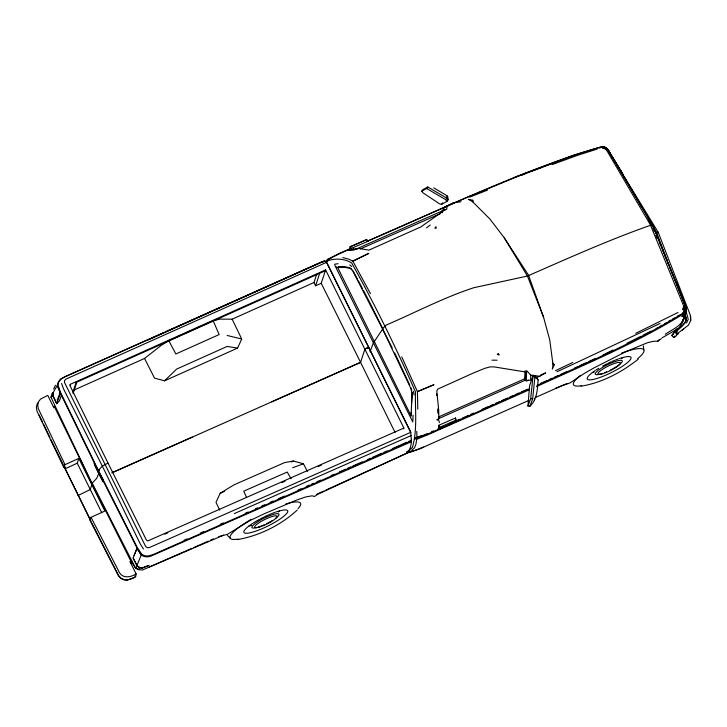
<?xml version="1.0" encoding="UTF-8"?>
<svg xmlns="http://www.w3.org/2000/svg" width="727" height="727" viewBox="0 0 727 727"><rect width="100%" height="100%" fill="white"/><g stroke="black" fill="none" stroke-linecap="round" stroke-linejoin="round"><path stroke-width="1.09" d="M56.461 403.14L52.744 395.579L52.798 392.525L53.007 395.706L56.751 403.703L59.441 400.886L61.495 394.988M367.271 241.173L376.504 237.138C449.777 205.668 521.931 170.391 598.557 147.563C601.82 146.4 605.9 146.481 608.045 149.598L652.682 225.479L685.715 306.549L685.988 308.539L684.852 310.992L684.87 312.973C638.033 342.399 586.662 363.636 536.49 386.6M536.944 385.528C586.834 362.591 638.042 341.426 684.607 312.137L684.152 311.556L685.788 311.065L686.07 309.02L684.889 307.121L685.715 306.549L685.188 309.066L685.788 311.065L684.87 312.973L684.152 311.556L684.852 310.992M530.755 375.168L530.61 380.03L526.303 380.857L526.602 370.606L530.755 375.168L539.816 376.25L545.686 372.887L540.588 374.987M686.243 307.185L685.952 312.419L684.852 314.682L681.826 316.636C685.734 315.509 686.779 310.811 686.243 307.185C684.107 320.761 684.089 317.045 682.598 320.98M686.424 309.593L684.852 314.682M411.146 413.518L412.191 392.589M606.118 149.335L607.072 149.326L605.118 148.599L605.773 148.044L603.937 148.172L604.21 147.236L602.592 148.063L606.118 149.335L650.383 224.888L683.78 306.258L682.526 309.584L684.489 309.448L683.553 310.902M223.634 535.145L142.356 570.05L138.575 569.623L135.322 567.751L130.815 561.09L92.147 483.809L54.77 405.275L50.99 397.196L51.835 393.898L53.044 392.853M413.1 415.253L412.772 421.951L334.938 265.482L334.693 264.183L338.11 263.71M411.582 403.049L412.091 393.561L410.8 388.309L382.438 328.731L352.713 270.935L349.823 267.736L344.053 266.6L338.409 266.545M439.399 422.587L438.599 419.715L437.072 419.833L439.272 418.316L525.276 380.212L524.594 378.831L525.13 370.643M525.276 380.212L525.812 372.024L494.196 366.917L490.089 366.871L484.736 368.371L473.759 372.842L437.718 389.127L436.782 390.881L438.69 409.964L438.863 418.588M433.737 187.884L446.969 195.717L446.796 198.144L445.733 199.68L447.005 201.361L441.525 204.387L439.526 203.814L423.105 192.882L421.669 191.256L422.723 189.72L427.758 186.975L446.796 198.144L448.059 199.834L447.005 201.361M533.091 375.305L530.71 398.669L527.956 406.02L529.901 406.284C537.271 399.432 537.389 389.172 538.116 379.894L535.036 375.568L533.091 375.305L529.583 385.801L527.956 406.02M90.684 520.35L65.148 468.751L65.357 467.052L63.712 467.27L36.968 411.164L36.35 407.374L37.15 403.985L38.258 402.494M78.116 495.478L90.284 489.525L91.847 484.691M453.893 202.642L447.123 206.186L446.732 209.222L442.198 210.903L444.969 206.986L453.893 202.642L460.991 201.752M685.952 312.419L686.079 311.547L685.897 312.619M473.168 202.288L472.804 200.252L468.315 199.352L472.077 201.206L489.871 218.991L504.274 237.838L528.52 275.197L543.587 317.272L549.748 339.982L553.029 364.772L552.347 369.134L554.228 364.781L552.829 363.264M411.427 440.744L410.746 432.32L326.605 262.311L324.742 260.757L65.339 376.541L60.977 379.04L58.742 381.784L58.006 385.065L60.605 392.616L98.345 470.351L137.33 547.64L141.756 554.292L144.891 555.855L148.535 555.973L153.388 554.456L411.427 440.744L410.946 440.144L411.437 441.68L410.646 446.723L409.21 449.958L406.738 452.23L407.175 453.039L317.981 494.151L314.537 496.459L312.083 495.823L305.785 496.923L296.462 500.121L264.119 513.816L250.542 520.287L227.442 534.318L218.754 536.581M529.901 406.284L532.655 398.932L535.036 375.568M70.328 384.301L70.074 385.792L108.005 463.072L146.463 540.152L147.835 540.915L403.885 428.049L325.614 269.89L70.328 384.301L70.037 385.192M528.892 400.386L418.97 449.141L407.629 452.812L412.027 451.512L411.755 450.195L414.517 447.832L415.926 444.288L416.725 439.253L416.326 437.563L421.324 435.664M350.932 248.516L327.668 259.312L326.723 261.093C334.829 258.085 344.153 258.367 351.659 262.929C374.978 304.777 396.215 347.897 415.426 391.78C415.044 410.192 417.534 429.566 412.463 447.378L409.71 449.759L409.983 451.067L406.484 452.158M73.1 392.489L73.5 390.29L144.546 358.447L161.403 345.243L168.791 340.699L213.175 320.798L219.627 319.144L232.149 319.18L314.019 282.503L316.663 274.197M683.089 315.545L684.034 317.372L683.68 315.173L683.562 319.298L683.943 318.162M52.853 394.979C53.08 390.063 57.851 387.009 58.133 382.175L60.486 379.267L64.376 377.059L163.293 332.866M606.127 148.89L604.446 147.726L606.818 148.726L608.644 150.38L608.354 150.852M686.388 310.011L686.124 307.557L686.224 310.738L683.644 305.694M56.751 403.703L60.414 393.171L57.406 385.637L60.414 393.171L98.145 470.878L137.103 548.149L134.077 555.446M137.049 565.124L141.238 555.046L137.103 548.149L133.096 557.963L137.158 565.742L139.457 567.633L142.483 568.023L148.999 565.342L142.347 567.896L139.493 567.533L136.949 565.715L133.214 558.245M325.614 269.89L321.234 283.303L315.654 285.802L319.616 273.343L76.917 382.111L73.054 393.634M683.734 319.28L682.762 321.043L683.798 319.062M102.089 479.675L97.891 471.641L99.317 470.205M101.807 512.808L77.253 463.199L78.816 458.364L65.003 464.68L63.712 467.27M131.796 561.398L131.287 562.971L130.306 562.653M78.816 458.364L104.879 511.017L91.039 517.297L89.748 519.878L118.237 575.366C122.145 581.709 130.242 580.246 135.622 576.784L136.131 573.921L129.942 561.562L131.351 560.935M395.015 432.329L360.574 362.364L364.954 348.96L368.671 347.315L410.746 432.32L149.417 547.54L147.263 547.695L145.627 546.413L64.53 382.547L64.539 380.539L66.039 379.067L326.605 262.311L368.671 347.315L367.989 348.142M403.594 428.939L403.885 428.049M142.347 567.896L139.457 567.633L136.949 565.715M73.854 389.245L76.308 381.911M57.215 400.132L60.023 392.844M675.101 332.53C679.654 327.504 689.923 322.225 684.752 314.273M370.007 351.877L373.315 342.999L382.838 328.813L367.898 298.879M665.26 334.266C671.684 329.64 680.708 326.714 683.58 318.662M95.337 464.453L94.919 465.507L102.934 481.701L103.352 480.647M602.765 146.772L603.11 147.799L604.828 147.163L603.11 147.799L602.61 146.763L597.458 147.999L572.821 155.378L514.071 177.588M137.103 548.149L136.812 549.394L136.794 548.903L138.103 549.776M139.493 567.533L138.812 569.65L135.613 568.187L92.175 483.137L96.627 478.484L98.663 473.704M622.566 173.898L608.145 150.125L604.764 147.336L602.61 146.763L605.773 148.708L606.609 148.453M144.546 358.447L154.515 378.095L164.538 380.83L237.547 348.097L241.718 339L232.149 319.18M686.561 322.906L688.251 319.226L686.034 311.174M307.403 471.496L303.486 463.808L293.435 461.027L284.639 462.59L233.912 484.9L220.181 493.279L215.992 502.33L219.727 510.1M685.234 310.175L685.988 308.539L685.188 309.066L684.889 307.012M673.602 337.528L674.829 336.174L673.602 337.528L671.866 335.556L676.801 328.804M690.65 320.562L690.505 315.836L690.65 320.562L688.469 325.133L677.019 333.902L675.819 336.347L674.338 337.201M676.673 283.457L676.41 282.067L685.706 306.849L686.07 309.02L685.216 309.229M53.634 389.036L55.488 385.274M684.607 312.137L685.616 310.402L684.152 311.556M653.2 226.424L608.145 150.125L622.712 173.562M685.97 317.417L685.325 322.479L676.728 331.021L675.956 331.994L675.965 333.602L677.019 333.902L676.728 331.021L682.78 322.288M421.669 191.256L426.704 188.511L427.758 186.975M441.525 204.387L442.579 202.86M135.613 568.187L136.685 566.751M607.245 149.653L608.472 150.653C608.09 147.935 598.048 146.327 604.682 147.626L601.929 147.118M325.687 261.965L327.668 259.312L328.313 260.293L327.477 260.929L328.422 259.157L338.564 253.75L350.868 248.361M472.077 201.206L472.804 200.252M681.835 322.397L683.462 320.534L682.499 320.689M676.728 331.021L674.42 332.321L671.866 335.556L673.484 334.047M659.125 339.727L657.59 341.381L661.316 338.646M297.225 510.054C280.904 525.13 259.521 535.69 237.638 539.57M657.426 232.958L658.153 232.195L611.925 156.605M164.538 380.83L176.606 369.098L227.151 346.434L237.547 348.097M684.907 311.211L682.635 312.928M685.188 322.606L686.188 320.007L684.97 315.6M676.873 334.956L678.564 333.466M681.935 330.485L683.625 328.986M638.133 359.274C621.585 372.315 601.911 382.838 580.964 386.201M426.495 227.896L430.211 225.025M60.414 393.171L59.741 393.661L60.123 393.979M350.805 248.461L350.314 248.816L349.896 246.898L366.072 239.819L366.735 239.674L368.035 241.273L350.314 248.816L351.205 248.925M607.254 150.144L608.045 149.598L606.527 148.926M437.072 419.833L439.272 418.316L438.59 416.935L524.594 378.831M652.028 225.897L652.682 225.479L652.183 224.688C609.88 239.456 568.496 258.121 527.438 276.051L473.722 287.738C443.597 297.616 415.335 312.537 386.246 325.069L382.438 328.731L392.216 347.924M660.089 326.396L662.006 325.269M664.878 323.579L666.795 322.452M668.713 321.325L670.63 320.207M672.548 319.08L674.465 317.953M677.346 316.263L679.263 315.136M662.088 337.828L678.691 328.277M50.99 397.196L52.38 396.406M427.403 433.61L414.672 438.799L416.725 439.253L428.03 434.691L529.238 389.817M53.834 407.783L47.773 395.37L40.53 399.087L38.458 401.877L37.713 405.048L38.304 408.656L65.003 464.68M678.018 312.474L635.689 333.339M641.06 336.237L627.028 343.226M643.077 335.211L651.128 331.112M656.154 328.549L658.171 327.523M326.723 261.093L328.313 260.293M353.004 249.961L355.639 249.325L445.406 209.54L420.833 226.933L368.934 250.133L358.756 248.443L348.724 250.333L356.939 249.243M660.08 323.442L556.973 371.779M603.065 354.885L613.052 350.032M555.519 370.643L572.767 362.455M108.005 463.072L102.343 466.125L98.345 470.351L99.381 470.033M560.572 374.505L566.642 371.706M574.739 367.971L577.774 366.572M579.801 365.636L586.889 362.373M588.906 361.437L594.977 358.638M65.148 468.751L77.253 463.199M316.699 494.305L323.869 491.034M325.914 490.098L407.175 453.039M165.365 331.939L322.325 261.62M148.353 339.873L324.742 260.757M319.744 273.288L325.323 270.78M439.944 428.848L456.065 421.66L455.502 418.007L438.635 425.35L438.735 427.476L439.944 428.848L439.871 427.212L438.635 425.35M192.228 437.136L111.885 472.814L360.583 362.373L321.234 283.303M271.816 401.804L360.574 362.364M431.511 431.793L433.565 430.875M437.663 429.057L440.744 427.694M456.129 420.86L460.236 419.034M462.281 418.125L468.47 415.381M443.715 426.495L439.78 428.248L438.735 427.476M449.622 423.859L452.576 422.551M529.71 388.745L427.794 434.046L416.944 438.017L414.899 437.572L416.944 438.017L416.78 431.347M349.896 246.898L366.735 239.674M364.954 348.96L368.671 347.315M470.542 414.463L473.641 413.081M481.928 409.41L488.135 406.657M490.207 405.739L493.315 404.357M495.387 403.44L499.522 401.604M501.594 400.686L507.8 397.933M509.872 397.015L512.98 395.633M515.052 394.716L519.187 392.88M521.259 391.962L527.475 389.209M540.933 383.238L547.14 380.485M549.212 379.558L552.32 378.185M554.383 377.268L558.527 375.432M535.117 397.624L561.326 386.001L570.113 382.902L584.19 373.496L594.204 367.789L626.383 351.423L647.521 342.708L653.419 341.299L657.435 341.208M368.416 240.801L470.996 195.563M360.438 248.898L440.344 213.638M220.181 493.279L224.316 491.461M291.373 461.936L293.435 461.027M164.784 534.2L167.882 532.827M281.876 482.592L284.993 481.219M318.244 466.561L321.361 465.18M234.321 513.571L411.237 435.528M183.995 540.243L187.103 538.88M200.57 532.955L203.678 531.591M220.263 524.294L223.371 522.931M245.135 513.362L248.243 511.999M255.495 508.809L257.567 507.891M261.72 506.074L264.828 504.702M270.008 502.43L273.116 501.057M278.296 498.777L284.511 496.05M297.988 490.125L301.096 488.753M306.276 486.481L309.384 485.109M311.456 484.2L313.537 483.291M316.645 481.919L320.789 480.102M331.148 475.54L334.256 474.177M339.436 471.896L345.661 469.16M347.733 468.252L350.841 466.879M352.913 465.971L362.237 461.872M367.426 459.591L370.534 458.228M372.606 457.31L381.929 453.212M384.001 452.303L387.109 450.931M392.289 448.659L406.802 442.28M408.874 441.362L410.946 440.453M411.437 441.68L153.388 555.028C149.717 557.173 144.809 557.745 141.238 555.046L137.121 548.64M149.09 567.124L191.719 548.431M193.8 547.522L208.349 541.133M210.43 540.225L213.556 538.852M439.871 427.212L456.047 420.142M470.051 196.145L517.924 176.343L576.529 154.624M555.582 388.273L567.005 383.547M526.303 380.857L528.347 380.021M535.726 377.931L539.816 376.25M522.213 175.025L525.221 173.808M531.246 171.363L536.262 169.327M136.131 573.921C130.996 577.183 123.245 578.819 119.492 572.703L91.039 517.297M133.632 577.665L127.152 580.237L123.872 579.882L121.009 578.301L118.574 575.511L91.647 522.777M469.651 197.144L487.481 190.12M603.955 147.645L604.764 147.336L605.773 148.708L603.983 147.59L603.11 147.799L605.773 148.59L606.591 148.108L603.983 147.59M599.402 148.09L601.084 147.445M412.027 451.512L423.668 447.132M539.28 168.201L542.297 167.083M444.969 206.986L447.123 206.186M552.166 164.575L577.447 155.36L597.158 149.09M292.618 467.761L303.486 463.808M331.112 258.239L328.422 259.157L328.568 260.239M684.889 307.121L685.706 306.849L676.41 282.067M652.192 225.952L653.191 225.643L685.706 306.849M674.42 332.321L676.801 331.875M367.171 241.437L368.035 241.273M654.1 228.532L656.499 232.367L658.153 232.195L690.386 315.364L690.595 320.334M336.138 266.818L337.701 267.527L345.098 267.4L350.787 268.517L351.941 269.426M683.78 306.258L684.716 306.212L683.725 307.439L684.879 307.885L683.316 308.548L684.489 309.448M553.029 364.772L554.228 364.781M491.952 360.174L497.114 360.21M533.264 376.541L535.208 376.804L538.116 379.894M530.71 398.669L532.655 398.932M602.738 147.472L605.927 148.526M602.383 146.899L604.21 147.236M602.719 147.554L604.401 147.954M227.16 335.483L241.718 339M355.012 249.161L355.639 249.325M342.799 257.585L348.915 259.212L352.849 261.157L370.443 293.617M414.899 437.572L416.253 437.972M426.704 188.511L445.733 199.68M52.744 395.579L52.798 392.525M606.672 148.926L608.644 150.38M103.225 479.875L98.881 472.523M349.769 264.946L351.714 266.445M604.446 147.726L605.382 148.49M134.777 576.084L135.622 576.784M675.483 331.576L677.019 333.902M227.378 535.408L230.195 538.107M353.113 248.225L354.431 249.634M446.969 195.717L447.868 196.853L448.059 199.834M55.116 407.693L54.134 406.157L92.147 483.809M143.473 548.985L140.347 544.087L102.343 466.125L63.503 388.809L61.568 383.483M608.926 151.789L610.635 154.615M611.78 156.505L612.925 158.386M614.061 160.267L615.778 163.093M617.487 165.92L620.913 171.572M504.274 237.838L527.438 276.051L543.587 317.272M648.738 220.136L649.893 222.071M624.03 176.843L627.446 182.704M629.155 185.639L630.291 187.593M631.427 189.547L635.407 196.381M636.543 198.335L638.251 201.27M639.387 203.224L641.096 206.15M647.357 216.9L648.493 218.854M649.629 220.808L651.337 223.743M291.109 478.766L287.22 472.05L243.745 491.161L246.444 497.204M362.391 288.437L358.356 280.84M363.391 290.327L367.399 297.879M353.222 271.153L357.33 278.904M441.707 211.348L442.389 212.729M337.701 267.527L411.282 416.207M314.019 282.503L315.654 285.802M213.175 320.798L219.172 334.556L175.852 353.976L168.791 340.699M91.139 521.786L50.881 439.508M394.688 352.949L409.728 385.128M39.122 414.963L42.548 422.123M43.529 424.168L49.899 437.463M96.564 467.697L98.381 471.569M94.074 463.481L97.891 471.641M401.749 356.866L417.416 391.626L417.798 409.119M653.046 226.679L655.618 232.922M659.916 243.327L660.779 245.408M662.497 249.57L663.787 252.687M664.642 254.768L666.795 259.975M667.65 262.056L668.94 265.173M669.803 267.254L675.392 280.776M653.037 228.033L654.291 231.159M655.972 235.321L657.226 238.438M677.246 285.393L678.445 288.446M679.245 290.491L685.643 306.794M656.499 232.367L667.522 261.784M350.596 246.826L351.223 248.725M322.688 261.438L323.033 262.502M456.065 421.66L455.502 418.007M411.155 388.218L411.845 390.472M413.472 391.244L414.054 394.834M436.554 393.534L436.791 395.552M643.404 346.016L643.84 349.896M683.989 307.903L684.152 309.856M438.008 408.583L438.372 413.799M534.49 398.996L534.536 400.059M438.027 409.655L438.09 412.891M411.246 412.354L411.273 415.244M619.431 358.565A24.409 4.898 -26.3 0 1 627.028 362.946A24.409 4.898 -26.3 0 1 594.141 379.24A24.409 4.898 -26.3 0 1 595.131 370.606M595.976 370.043A24.409 4.898 -26.3 0 1 598.703 368.335M602.683 366.054A24.409 4.898 -26.3 0 1 606.909 363.854M607.763 363.427A24.409 4.898 -26.3 0 1 611.216 361.819M612.07 361.446A24.409 4.898 -26.3 0 1 614.615 360.374M615.442 360.038A24.409 4.898 -26.3 0 1 618.468 358.902M600.184 374.132A15.067 3.026 -26.3 0 1 599.893 369.125A15.067 3.026 -26.3 0 1 620.422 360.292A15.067 3.026 -26.3 0 1 613.579 368.362M612.743 368.834A15.067 3.026 -26.3 0 1 610.135 370.188M606.591 371.824A15.067 3.026 -26.3 0 1 604.864 372.542M602.401 373.451A15.067 3.026 -26.3 0 1 600.893 373.932M622.803 357.511A20.429 4.098 -26.3 0 1 621.54 358.611M594.014 372.251A20.429 4.098 -26.3 0 1 592.36 372.597M621.649 353.086A39.24 7.87 -26.3 0 1 637.724 358.629M581.418 385.701A39.24 7.87 -26.3 0 1 580.437 375.341M276.115 511.935A24.409 4.898 -26.3 0 1 281.894 517.724A24.409 4.898 -26.3 0 1 247.171 533.236A24.409 4.898 -26.3 0 1 259.357 519.423M260.193 518.969A24.409 4.898 -26.3 0 1 263.583 517.224M264.446 516.806A24.409 4.898 -26.3 0 1 267.899 515.189M268.754 514.816A24.409 4.898 -26.3 0 1 271.298 513.744M272.125 513.407A24.409 4.898 -26.3 0 1 275.151 512.271M256.867 527.502A15.067 3.026 -26.3 0 1 254.932 523.685A15.067 3.026 -26.3 0 1 274.024 514.225A15.067 3.026 -26.3 0 1 275.96 518.042M271.88 520.796A15.067 3.026 -26.3 0 1 266.818 523.558M264.155 524.812A15.067 3.026 -26.3 0 1 262.402 525.566M261.547 525.912A15.067 3.026 -26.3 0 1 259.875 526.539M259.085 526.821A15.067 3.026 -26.3 0 1 257.567 527.302M279.486 510.881A20.429 4.098 -26.3 0 1 278.223 511.99M251.597 525.394A20.429 4.098 -26.3 0 1 249.043 525.966M285.865 503.92A39.24 7.87 -26.3 0 1 298.052 508.627M238.102 539.071A39.24 7.87 -26.3 0 1 251.278 519.287M435.891 226.96L434.773 228.233L436.191 228.242L435.891 226.96M498.268 353.667L497.25 354.467L499.276 355.04L498.268 353.667M361.592 256.822L352.849 261.157L368.825 253.396L361.592 256.822M433.837 384.756L417.416 391.626L433.837 384.756M602.683 373.696A12.477 2.499 -26.3 0 0 620.385 363.373A12.477 2.499 -26.3 0 0 604.537 368.035A12.477 2.499 -26.3 0 0 602.683 373.696M259.366 527.066A12.477 2.499 -26.3 0 0 277.06 516.743A12.477 2.499 -26.3 0 0 261.211 521.413A12.477 2.499 -26.3 0 0 259.366 527.066"/></g></svg>
